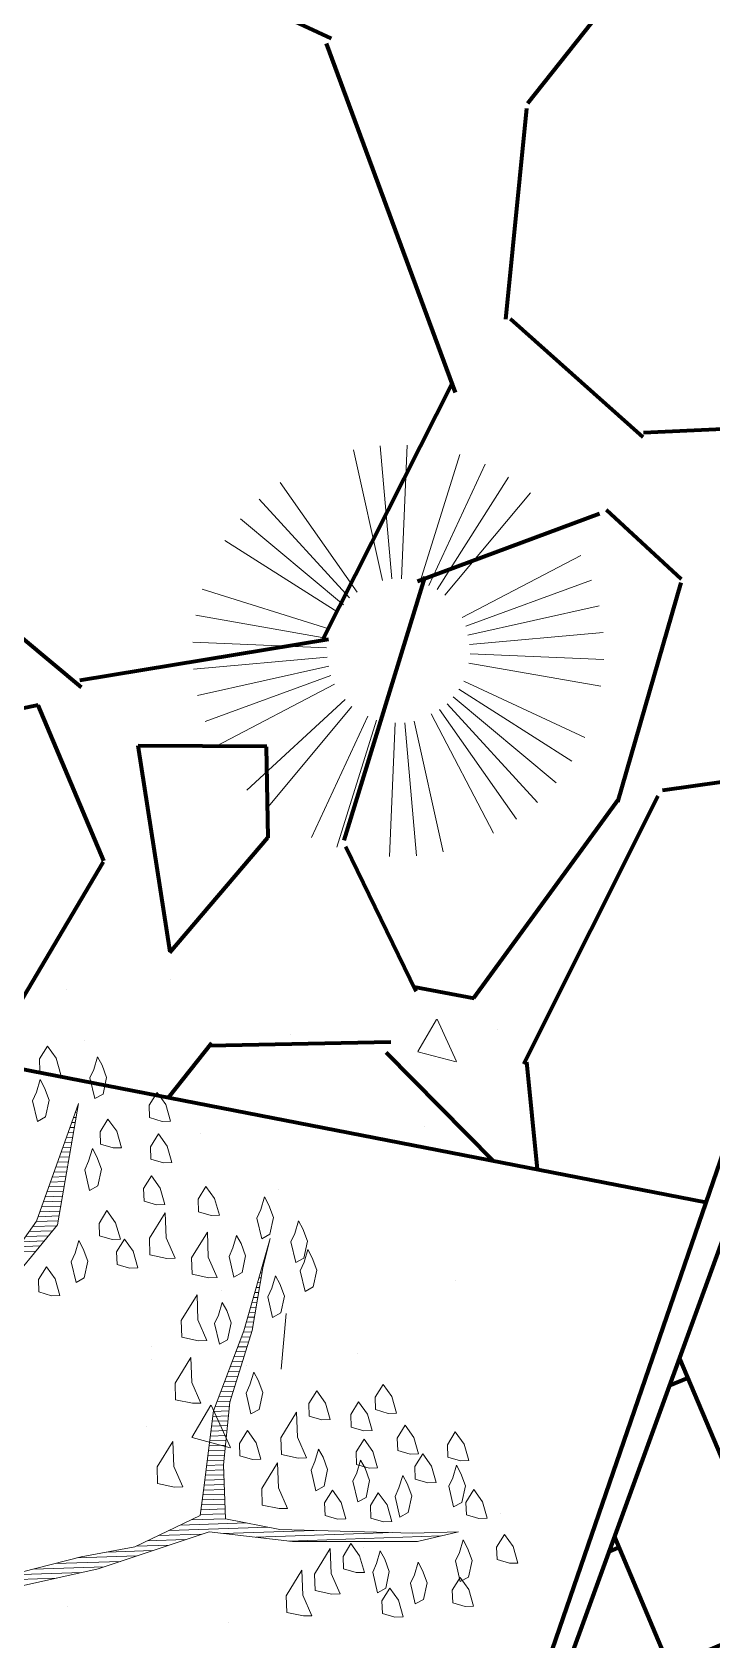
# Model space of a CAD drawing. Header units: millimetres. Extents: x 111 to 1506, y 14 to 566.
# Drawn here: x 217.991 to 218.959, y 95.402 to 97.69 of the extents above; entities that cross this region are included whole.
import ezdxf

# ---------------------------------------------------------------- set-up
doc = ezdxf.new("R2010")
doc.units = ezdxf.units.MM
for name, color, linetype, lineweight in [('ARBOLES', 78, 'Continuous', 5), ('G', 254, 'Continuous', 5), ('GRASS', 56, 'Continuous', 0), ('PALMERAS114', 114, 'Continuous', 5)]:
    doc.layers.add(name, color=color, linetype=linetype, lineweight=lineweight)
doc.styles.add('ATTR', font='romans.shx', dxfattribs={"width": 0.8, "height": 2.52})

# ---------------------------------------------------------------- blocks, each defined once
blk = doc.blocks.new('*X16')
at = {"color": 0}
for p, q in [((18.32999268529428, 17.82), (18.33163245281471, 17.82)), ((18.31820719130847, 17.79), (18.325425672283, 17.79)), ((18.32213568930374, 17.8), (18.3274945991269, 17.8)), ((18.32606418729901, 17.81), (18.32956352597081, 17.81)), ((18.30642169732265, 17.76), (18.31921889175129, 17.76)), ((18.31035019531793, 17.77), (18.32128781859519, 17.77)), ((18.3142786933132, 17.78), (18.3233567454391, 17.78)), ((18.29070770534157, 17.72), (18.31094318437567, 17.72)), ((18.29463620333684, 17.73), (18.31301211121957, 17.73)), ((18.29856470133211, 17.74), (18.31508103806348, 17.74)), ((18.30249319932738, 17.75), (18.31714996490738, 17.75)), ((18.27892221135576, 17.69), (18.30473640384395, 17.69)), ((18.28285070935103, 17.7), (18.30680533068786, 17.7)), ((18.2867792073463, 17.71), (18.30887425753176, 17.71)), ((18.26713671736994, 17.66), (18.29852962331224, 17.66)), ((18.27106521536521, 17.67), (18.30059855015615, 17.67)), ((18.27499371336049, 17.68), (18.30266747700005, 17.68)), ((18.25142272538886, 17.62), (18.29025391593663, 17.62)), ((18.25535122338413, 17.63), (18.29232284278053, 17.63)), ((18.2592797213794, 17.64), (18.29439176962443, 17.64)), ((18.26320821937467, 17.65), (18.29646069646834, 17.65)), ((18.23937556849919, 17.59), (18.28404713540491, 17.59)), ((18.24356572939832, 17.6), (18.28611606224882, 17.6)), ((18.24749422739359, 17.61), (18.28818498909272, 17.61)), ((18.21643482084766, 17.56), (18.26284576520231, 17.56)), ((18.22408173673151, 17.57), (18.27166912968366, 17.57)), ((18.23172865261535, 17.58), (18.28049249416502, 17.58)), ((18.19349407319614, 17.53), (18.23637567175824, 17.53)), ((18.20114098907998, 17.54), (18.24519903623959, 17.54)), ((18.20878790496382, 17.55), (18.25402240072095, 17.55)), ((18.71305367371227, 17.53), (18.71336792766776, 17.53)), ((18.70032663888461, 17.49), (18.70193956986334, 17.49)), ((18.70350839759153, 17.5), (18.70479665931444, 17.5)), ((18.70669015629844, 17.51), (18.70765374876555, 17.51)), ((18.70987191500535, 17.52), (18.71051083821665, 17.52)), ((18.69078136276387, 17.46), (18.69509546603247, 17.46)), ((18.69396312147079, 17.47), (18.69709542864825, 17.47)), ((18.6971448801777, 17.48), (18.69909539126402, 17.48)), ((18.68123608664313, 17.43), (18.68909557818515, 17.43)), ((18.68441784535004, 17.44), (18.69109554080092, 17.44)), ((18.68759960405696, 17.45), (18.69309550341669, 17.45)), ((18.66850905181548, 17.39), (18.68109572772205, 17.39)), ((18.67169081052239, 17.4), (18.68309569033782, 17.4)), ((18.67487256922931, 17.41), (18.6850956529536, 17.41)), ((18.67805432793622, 17.42), (18.68709561556937, 17.42)), ((18.65896377569473, 17.36), (18.67509583987473, 17.36)), ((18.66214553440165, 17.37), (18.6770958024905, 17.37)), ((18.66532729310856, 17.38), (18.67909576510628, 17.38)), ((18.64709475297129, 17.33), (18.66564116706458, 17.33)), ((18.65130520058344, 17.34), (18.66917051285712, 17.34)), ((18.6555156481956, 17.35), (18.67269985864967, 17.35)), ((18.63446341013482, 17.3), (18.65505312968695, 17.3)), ((18.63867385774697, 17.31), (18.65858247547949, 17.31)), ((18.64288430535913, 17.32), (18.66211182127204, 17.32)), ((18.61762161968619, 17.26), (18.64093574651678, 17.26)), ((18.62183206729835, 17.27), (18.64446509230932, 17.27)), ((18.6260425149105, 17.28), (18.64799443810187, 17.28)), ((18.63025296252266, 17.29), (18.65152378389441, 17.29)), ((18.60499027684972, 17.23), (18.63034770913915, 17.23)), ((18.60920072446188, 17.24), (18.63387705493169, 17.24)), ((18.61341117207404, 17.25), (18.63740640072424, 17.25)), ((18.59235893401325, 17.2), (18.62152089560061, 17.2)), ((18.59656938162541, 17.21), (18.62328901755407, 17.21)), ((18.60077982923757, 17.22), (18.62681836334661, 17.22)), ((18.58367800276917, 17.16), (18.61618766195855, 17.16)), ((18.58525692062373, 17.17), (18.61752097036907, 17.17)), ((18.58683583847829, 17.18), (18.61885427877958, 17.18)), ((18.58841475633285, 17.19), (18.6201875871901, 17.19)), ((18.5789412492055, 17.13), (18.612187736727, 17.13)), ((18.58052016706006, 17.14), (18.61352104513752, 17.14)), ((18.58209908491462, 17.15), (18.61485435354803, 17.15)), ((18.57420449564182, 17.1), (18.60818781149545, 17.1)), ((18.57578341349638, 17.11), (18.60952111990597, 17.11)), ((18.57736233135094, 17.12), (18.61085442831648, 17.12)), ((18.56946774207815, 17.07), (18.60558236418312, 17.07)), ((18.57104665993271, 17.08), (18.60558236418312, 17.08)), ((18.57262557778726, 17.09), (18.60685450308493, 17.09)), ((18.56315207065991, 17.03), (18.60558236418312, 17.03)), ((18.56473098851447, 17.04), (18.60558236418312, 17.04)), ((18.56630990636903, 17.05), (18.60558236418312, 17.05)), ((18.56788882422359, 17.06), (18.60558236418312, 17.06)), ((18.55815712640963, 17), (18.60558236418312, 17)), ((18.55982376192278, 17.01), (18.60558236418312, 17.01)), ((18.56149039743592, 17.02), (18.60558236418312, 17.02)), ((18.53533679259967, 16.97), (18.60558236418312, 16.97)), ((18.55482385538334, 16.98), (18.60558236418312, 16.98)), ((18.55649049089649, 16.99), (18.60558236418312, 16.99)), ((18.44390993016429, 16.93), (18.52298962115677, 16.93)), ((18.46676664577314, 16.94), (18.55673899029797, 16.94)), ((18.48962336138198, 16.95), (18.69183885072297, 16.95)), ((18.51248007699083, 16.96), (18.64850632738119, 16.96)), ((18.60085592099862, 16.94), (18.78642755911116, 16.94)), ((18.66752134152443, 16.93), (18.94642456837312, 16.93)), ((18.29951644913967, 16.9), (18.4217415137332, 16.9)), ((18.36076918439811, 16.91), (18.4554908828744, 16.91)), ((18.42105321455544, 16.92), (18.48924025201559, 16.92)), ((18.73418676205022, 16.92), (19.04487621135635, 16.92)), ((18.16451897257491, 16.87), (18.30856710266546, 16.87)), ((18.20951813142982, 16.88), (18.35424277545083, 16.88)), ((18.25451729028475, 16.89), (18.38799214459202, 16.89)), ((18.13916127724537, 16.86), (18.25606808400137, 16.86))]:
    blk.add_line(p, q, dxfattribs=at)
blk = doc.blocks.new('E1E')
at = {"layer": 'ARBOLES', "ltscale": 0.2}
for p, q in [((95.38248794909184, 57.89886420645968), (95.38248794909184, 57.89886420645968)), ((95.11687333372782, 57.82003681935684), (95.11687333372782, 57.82003681935684)), ((94.95159914341154, 57.61486037035097), (94.95159914341154, 57.61486037035097)), ((95.29419891004059, 57.55098130057233), (95.22696117531875, 57.54252810739153)), ((95.28536343615377, 57.48766053579043), (95.2945562626765, 57.5507852504566)), ((95.37292328732354, 57.56222355647473), (95.37292328732354, 57.56222355647473)), ((95.28474799400571, 57.48717981696124), (95.22670305602176, 57.54185128136479)), ((94.7551524150852, 57.47236613730438), (94.7551524150852, 57.47236613730438)), ((95.40959679664995, 57.45291798234853), (95.40959679664995, 57.45291798234853)), ((95.41629587223343, 57.43322060120914), (95.41629587223343, 57.43322060120914)), ((95.2247004736193, 57.29347188602621), (95.19688712209057, 57.38502625355925)), ((95.25430758284556, 57.40231490365856), (95.25430758284556, 57.40231490365856)), ((95.08511224783722, 57.3110035342675), (95.08511224783722, 57.3110035342675)), ((95.34151802074864, 57.2982913750256), (95.34151802074864, 57.2982913750256)), ((94.97762082038861, 57.13258371199407), (94.97762082038861, 57.13258371199407)), ((95.3165085321854, 57.10241091258347), (95.3165085321854, 57.10241091258347)), ((95.47677598814896, 57.06253247834825), (95.47677598814896, 57.06253247834825)), ((95.59756797434437, 57.04047811214336), (95.59756797434437, 57.04047811214336)), ((95.72100627175215, 56.98998932925251), (95.72100627175215, 56.98998932925251)), ((95.78120526100716, 56.92077114344174), (95.78120526100716, 56.92077114344174)), ((95.12467127153805, 56.9079893078296), (95.12467127153805, 56.9079893078296)), ((95.39652172293941, 56.8480748811716), (95.39652172293941, 56.8480748811716)), ((95.62382643929848, 56.83793807418378), (95.62382643929848, 56.83793807418378)), ((95.17443375499468, 56.72968081671871), (95.11638881701086, 56.78435228112225)), ((95.18388514926953, 56.79348528878954), (95.11664741454769, 56.78503209560886)), ((95.17504951788014, 56.73016395979565), (95.18424234440286, 56.79328867446184)), ((95.07203717412679, 56.70616043309046), (95.07203717412679, 56.70616043309046))]:
    blk.add_line(p, q, dxfattribs=at)
for points in [[(95.56321503970949, 58.04314782871578), (95.48379453243109, 57.90646477627197), (95.35879658139736, 57.81962986902197), (95.20635973413022, 57.68940196381121), (95.06759245013123, 57.65099159377625), (94.8695781591088, 57.57061183375917), (94.81033115208531, 57.52864244377707), (94.88187445893885, 57.5604998439225), (95.09579280535644, 57.64016779995011), (95.18903253044859, 57.6583052789836), (95.22668288893058, 57.57375251768683), (95.2571177362826, 57.47039938469554), (95.26732919853129, 57.34245362543792), (95.29126010889664, 57.23620436516084), (95.29852550487516, 57.18488370065989), (95.28033707250464, 57.34824588000986), (95.27734112138596, 57.49499201096198), (95.24182548533388, 57.62725750548432), (95.2309523337904, 57.669177984138), (95.31474205562569, 57.76104443064212), (95.39350087360916, 57.81170220248195), (95.49898701368288, 57.88984872787414), (95.61021563175149, 58.0251081723391), (95.67154747635657, 58.18491133174194)], [(95.69303116893656, 57.45407680426767), (95.64470719830491, 57.30006589943665), (95.68967283761386, 57.09407143744356), (95.68012306466007, 57.30804247730502), (95.7154391613182, 57.45626112756422)]]:
    blk.add_lwpolyline(points, dxfattribs=at)
for points in [[(95.00245331056742, 57.76227239330754), (95.03136523993594, 57.76735284389001), (95.04294996562264, 57.74133660964484), (95.03431130620609, 57.69072774913325), (95.01693421767588, 57.72975210050097), (94.98944543659405, 57.75648013873563)], [(94.971406658769, 57.70947920949952), (95.00031858813752, 57.71455966008197), (95.01190331382423, 57.68854342583681), (95.00326465440769, 57.63793456532532), (94.98588756587758, 57.67695891669295), (94.95839878479565, 57.7036869549276)], [(94.85647051543847, 57.70506165157807), (94.87887850782026, 57.70724597487462), (94.8875670520853, 57.68773379919075), (94.88324772237699, 57.66242936893496), (94.86155130413856, 57.6761492900469), (94.84346264146512, 57.69926939700603)], [(94.85291264472193, 57.6255404295354), (94.85362421886526, 57.64144467394389), (94.83263937477017, 57.67106883946443), (94.82252768221831, 57.65877252633133), (94.82760847091848, 57.62986016480015), (94.84280095217028, 57.61324411640229), (94.8550972520003, 57.60313212656551)], [(94.92013662186731, 57.63209339942505), (94.92084819601057, 57.64799764383365), (94.89986335191536, 57.67762180935408), (94.88975165936372, 57.66532549622074), (94.8948324480638, 57.6364131346899), (94.91002492931563, 57.61979708629183), (94.92232122914555, 57.60968509645526)], [(94.94686394395731, 57.65958215297739), (94.9692719363391, 57.66176647627394), (94.97796048060415, 57.64225430059007), (94.97364115089584, 57.61694987033425), (94.95194473265741, 57.63066979144621), (94.93385606998407, 57.65378989840546)], [(94.751695949508, 57.64281937059439), (94.77410394188988, 57.64500369389104), (94.78279248615493, 57.62549151820706), (94.77847315644662, 57.60018708795126), (94.75677673820817, 57.61390700906331), (94.73868807553472, 57.63702711602245)], [(95.29024922566241, 57.64102633792474), (95.3191611550308, 57.64610678850708), (95.33074588071777, 57.6200905542618), (95.32210722130098, 57.56948169375033), (95.30473013277086, 57.60850604511817), (95.27724135168901, 57.6352340833527)], [(94.79585024497685, 57.56116273658363), (94.79656181912009, 57.57706698099211), (94.77557697502485, 57.60669114651254), (94.76546528247324, 57.59439483337944), (94.7705460711733, 57.56548247184825), (94.78573855242512, 57.54886642345053), (94.79803485225516, 57.53875443361385)], [(95.11027371246486, 57.60764750714365), (95.13918564183341, 57.61272795772622), (95.15077036752008, 57.58671172348107), (95.14213170810356, 57.53610286296957), (95.12475461957335, 57.57512721433731), (95.09726583849165, 57.60185525257184)], [(95.0105300503862, 57.58661390082448), (95.03293804276794, 57.58879822412103), (95.04162658703301, 57.56928604843704), (95.0373072573247, 57.54398161818136), (95.01561083908622, 57.55770153929329), (94.99752217641279, 57.58082164625243)], [(94.70911445687142, 57.54592138483603), (94.73152244925319, 57.54810570813269), (94.74021099351823, 57.52859353244871), (94.73589166380992, 57.50328910219291), (94.71419524557147, 57.51700902330509), (94.69610658289801, 57.54012913026421)], [(94.93609056211076, 57.56126055924032), (94.95849855449266, 57.56344488253687), (94.96718709875759, 57.543932706853), (94.96286776904941, 57.51862827659721), (94.94117135081095, 57.53234819770914), (94.92308268813751, 57.55546830466828)], [(95.08359627522331, 57.51003771739606), (95.08430784936665, 57.52594196180466), (95.06332300527143, 57.55556612732497), (95.05321131271982, 57.54326981419175), (95.05829210141987, 57.5143574526608), (95.07348458267157, 57.49774140426285), (95.08578088250162, 57.48762941442628)], [(95.18405151144535, 57.54697556812385), (95.20645950382723, 57.5491598914205), (95.21514804809219, 57.52964771573664), (95.21082871838408, 57.50434328548082), (95.18913230014554, 57.51806320659266), (95.17104363747208, 57.54118331355214)], [(94.93324426553751, 57.49764358160625), (94.93395583968088, 57.51354782601474), (94.91297099558577, 57.54317199153517), (94.90285930303403, 57.53087567840196), (94.90794009173412, 57.50196331687089), (94.9231325729858, 57.48534726847303), (94.93542887281609, 57.47523527863636)], [(95.00986836109126, 57.50058862022051), (95.0105799352347, 57.51649286462889), (94.9895950911395, 57.54611703014955), (94.97948339858787, 57.53382071701621), (94.98456418728784, 57.50490835548525), (94.99975666853963, 57.48829230708728), (95.01205296836969, 57.47818031725061)], [(95.11250820459185, 57.51511816797851), (95.14142013396022, 57.52019861856098), (95.15300485964707, 57.4941823843158), (95.14436620023041, 57.4435735238042), (95.12698911170031, 57.48259787517195), (95.09950033061834, 57.50932591340658)], [(94.78650001141683, 57.49464963166353), (94.80890800379863, 57.49683395496008), (94.81759654806379, 57.47732177927621), (94.81327721835548, 57.4520173490204), (94.79158080011706, 57.46573727013235), (94.77349213744348, 57.4888573770916)], [(94.85448544755405, 57.44698580976629), (94.85519702169736, 57.46289005417491), (94.83421217760215, 57.49251421969534), (94.82410048505044, 57.48021790656212), (94.82918127375049, 57.45130554503105), (94.84437375500231, 57.4346894966332), (94.85667005483235, 57.42457750679664)], [(95.31565316916289, 57.49646453026905), (95.34456509853129, 57.50154498085162), (95.35614982421811, 57.47552874660646), (95.34751116480145, 57.42491988609486), (95.33013407627135, 57.4639442374626), (95.30264529518936, 57.49067227569724)], [(94.89061288805243, 57.47086663204328), (94.91302088043419, 57.47305095533993), (94.92170942469936, 57.45353877965583), (94.91739009499105, 57.42823434940014), (94.89569367675259, 57.44195427051209), (94.87760501407905, 57.46507437747133)], [(94.99325273155287, 57.48539617980139), (95.01566072393479, 57.48758050309781), (95.02434926819984, 57.46806832741395), (95.0200299384914, 57.44276389715825), (94.99833352025296, 57.45648381827021), (94.98024485757949, 57.47960392522945)], [(95.23618277703592, 57.42990251402073), (95.23689435117915, 57.44580675842922), (95.21590950708405, 57.47543092394965), (95.20579781453232, 57.46313461081654), (95.2108786032324, 57.43422224928547), (95.22607108448419, 57.41760620088761), (95.23836738431434, 57.40749421105082)], [(94.93690190595105, 57.43692273125809), (94.9593098983328, 57.43910705455465), (94.96799844259786, 57.41959487887065), (94.96367911288954, 57.39429044861497), (94.94198269465113, 57.4080103697269), (94.9238940319777, 57.43113047668616)], [(95.09955021546685, 57.43920487721133), (95.12195820784865, 57.44138920050788), (95.13064675211369, 57.42187702482389), (95.12632742240535, 57.39657259456821), (95.10463100416693, 57.41029251568015), (95.08654234149358, 57.4334126226393)], [(94.85306229926736, 57.41517732094921), (94.87547029164914, 57.41736164424587), (94.88415883591429, 57.397849468562), (94.87983950620598, 57.37254503830619), (94.85814308796755, 57.38626495941814), (94.840054425294, 57.40938506637739)], [(95.02582230133491, 57.42975578003568), (95.04823029371668, 57.43194010333222), (95.05691883798174, 57.41242792764835), (95.05259950827343, 57.38712349739266), (95.03090309003498, 57.40084341850461), (95.01281442736155, 57.42396352546375)], [(95.6084799881094, 57.41642714955041), (95.63088798049118, 57.41861147284695), (95.63957652475634, 57.3990992971632), (95.63525719504801, 57.3737948669074), (95.61356077680959, 57.38751478801922), (95.59547211413604, 57.4106348949786)], [(94.99838340510149, 57.38636278207484), (95.02079139748324, 57.38854710537139), (95.02947994174829, 57.36903492968751), (95.02516061203998, 57.34373049943171), (95.00346419380156, 57.35745042054378), (94.98537553112808, 57.38057052750303)], [(95.3309454201116, 57.33960640948037), (95.33165699425484, 57.35551065388897), (95.31067215015972, 57.3851348194094), (95.300560457608, 57.37283850627618), (95.30564124630808, 57.34392614474511), (95.32083372755987, 57.32731009634725), (95.33313002739004, 57.31719810651047)], [(95.34608801651487, 57.39311139727788), (95.3749999458834, 57.39819184786032), (95.38658467157013, 57.37217561361517), (95.37794601215359, 57.32156675310367), (95.36056892362335, 57.36059110447131), (95.33308014254152, 57.38731914270593)], [(95.59841818040621, 57.33400980022182), (95.59912975454964, 57.34991404463045), (95.57814491045444, 57.37953821015098), (95.56803321790261, 57.36724189701776), (95.57311400660278, 57.33832953548657), (95.58830648785455, 57.32171348708873), (95.60060278768464, 57.31160149725204)], [(95.2637713278147, 57.26293240339535), (95.26448290195805, 57.27883664780396), (95.24349805786294, 57.30846081332429), (95.23338636531106, 57.29616450019118), (95.23846715401129, 57.2672521386601), (95.25365963526308, 57.25063609026213), (95.26595593509312, 57.2405241004256)], [(95.50228227389236, 57.32237637974986), (95.52469026627425, 57.32456070304628), (95.53337881053932, 57.3050485273623), (95.52905948083107, 57.27974409710672), (95.50736306259255, 57.29346401821867), (95.4892743999191, 57.31658412517781)], [(95.37001892688015, 57.28686213700067), (95.39893085624867, 57.29194258758324), (95.41051558193548, 57.26592635333797), (95.40187692251884, 57.21531749282648), (95.38449983398858, 57.25434184419423), (95.35701105290687, 57.28106988242886)], [(95.44953920385564, 57.28330311705376), (95.47845113322401, 57.28838356763622), (95.49003585891084, 57.26236733339094), (95.48139719949421, 57.21175847287956), (95.46402011096407, 57.25078282424719), (95.43653132988213, 57.27751086248172)], [(95.54857129179109, 57.28843247896445), (95.57097928417288, 57.290616802261), (95.57966782843792, 57.27110462657724), (95.5753484987296, 57.24580019632144), (95.55365208049116, 57.25952011743338), (95.53556341781763, 57.28264022439264)], [(95.22911692045128, 57.20073903374014), (95.22982849459473, 57.21664327814862), (95.20884365049952, 57.24626744366904), (95.19873195794779, 57.23397113053583), (95.20381274664796, 57.20505876900488), (95.21900522789969, 57.18844272060691), (95.23130152772973, 57.17833073077024)], [(95.35126857491188, 57.22395696335597), (95.3519801490551, 57.23986120776446), (95.33099530496, 57.269485373285), (95.32088361240841, 57.2571890601519), (95.3259644011085, 57.22827669862072), (95.34115688236027, 57.21166065022275), (95.35345318219031, 57.20154866038619)], [(95.6361184237368, 57.17933600272958), (95.63682999788004, 57.19524024713819), (95.6158451537848, 57.22486441265885), (95.6057334612332, 57.21256809952574), (95.61081424993328, 57.18365573799456), (95.62600673118496, 57.16703968959648), (95.63830303101513, 57.15692769975992)], [(95.26239806437664, 57.1610028783829), (95.26310963851999, 57.1769071227914), (95.24212479442478, 57.20653128831206), (95.23201310187305, 57.19423497517873), (95.23709389057312, 57.16532261364777), (95.25228637182491, 57.14870656524969), (95.26458267165495, 57.13859457541314)], [(95.33180664880041, 57.14514754530277), (95.33251822294363, 57.16105178971115), (95.3115333788484, 57.19067595523181), (95.30142168629679, 57.1783796420986), (95.30650247499685, 57.14946728056752), (95.32169495624868, 57.13285123216968), (95.33399125607859, 57.122739242333)], [(95.50019743631098, 57.2045426103288), (95.52260542869287, 57.20672693362535), (95.53129397295783, 57.18721475794159), (95.52697464324959, 57.16191032768579), (95.50527822501107, 57.17563024879762), (95.48718956233759, 57.19875035575698)], [(95.40695771121892, 57.1864051312953), (95.4293657036007, 57.18858945459196), (95.43805424786574, 57.16907727890809), (95.43373491815753, 57.14377284865229), (95.41203849991908, 57.15749276976423), (95.39394983724551, 57.18061287672348)], [(95.5161513765545, 57.13370977014408), (95.5385593689363, 57.13589409344063), (95.54724791320149, 57.11638191775675), (95.54292858349315, 57.09107748750096), (95.52123216525473, 57.10479740861289), (95.50314350258115, 57.12791751557215)], [(95.60578334608162, 57.14244706333015), (95.6281913384634, 57.14463138662681), (95.63687988272856, 57.12511921094293), (95.63256055302023, 57.09981478068714), (95.61086413478179, 57.11353470179908), (95.59277547210823, 57.13665480875834)], [(95.76340075174576, 57.10352053461921), (95.76411232588913, 57.1194247790276), (95.74312748179399, 57.14904894454814), (95.7330157892424, 57.13675263141504), (95.73809657794249, 57.10784026988396), (95.75328905919416, 57.09122422148599), (95.7655853590242, 57.08111223164934)], [(95.54511319077156, 57.06866918453106), (95.56752118315323, 57.07085350782761), (95.5762097274184, 57.05134133214385), (95.57189039771008, 57.02603690188805), (95.55019397947164, 57.03975682299999), (95.53210531679808, 57.06287692995935)], [(95.68682654104057, 57.03045445980937), (95.68753811518393, 57.04635870421798), (95.66655327108884, 57.07598286973852), (95.65644157853708, 57.0636865566053), (95.66152236723715, 57.03477419507412), (95.67671484848884, 57.01815814667627), (95.689011148319, 57.00804615683971)], [(95.74896972948584, 57.06591979123031), (95.77137772186771, 57.06810411452675), (95.78006626613266, 57.04859193884288), (95.77574693642444, 57.02328750858718), (95.7540505181859, 57.03700742969914), (95.73596185551258, 57.06012753665828)]]:
    blk.add_lwpolyline(points, close=True, dxfattribs=at)
at = {"layer": 'ARBOLES', "ltscale": 0.2, "xscale": 0.8372139817761642, "yscale": 0.8372139817761642, "zscale": 0.8372139817761642, "rotation": 204.0028523145856}
blk.add_blockref('*X16', (103.6395475192941, 76.97354757922794), dxfattribs=at)
blk = doc.blocks.new('EVG7')
for p, q in [((-6.586590329221563, 19.09794484514191), (-16.70759032922166, 56.8689448451421)), ((-3.910590329221633, 19.66994484514202), (-9.009590329221794, 58.39994484514204)), ((1.554409670778511, 19.66994484514202), (6.653409670778216, 58.39994484514204)), ((4.230409670778442, 19.09794484514191), (14.35040967077833, 56.8689448451421)), ((-9.208590329221863, 18.30094484514211), (-24.13959032922145, 54.34594484514218)), ((6.852409670778285, 18.30094484514211), (21.78240967077858, 54.34594484514218)), ((-11.61659032922176, 16.99194484514214), (-31.17859032922212, 50.87494484514218)), ((9.259409670778437, 16.99194484514214), (28.82140967077788, 50.87494484514218)), ((-13.81759032922133, 15.38494484514217), (-37.70359032922176, 46.51394484514208)), ((-16.00159032922198, 13.73594484514206), (-43.60459032922159, 41.3399448451421)), ((-17.84059032922147, 11.69894484514202), (-48.77959032922178, 35.43894484514203)), ((15.48440967077835, 11.69894484514202), (46.42340967077821, 35.43894484514203)), ((17.04340967077809, 9.432944845141945), (50.78340967077832, 28.91294484514197)), ((-20.59459032922183, 6.955944845142084), (-56.61059032922145, 21.87394484514198)), ((18.23840967077825, 6.955944845142084), (54.25440967077879, 21.87394484514198)), ((-21.61059032922145, 4.387944845142101), (-59.13359032922205, 14.44194484514219)), ((19.80340967077831, 1.675944845142112), (58.30840967077842, 6.744944845142072)), ((-22.18659032922193, -1.087055154858035), (-61.1785903292221, -1.087055154858035)), ((-22.15959032922189, -3.849055154857752), (-60.66459032922153, -8.918055154857711)), ((19.80340967077831, -3.849055154857752), (58.30840967077842, -8.918055154857711)), ((19.83040967077835, -1.087055154858035), (58.82140967077788, -1.087055154858035)), ((-20.59459032922183, -9.129055154857724), (-56.61059032922145, -24.04805515485782)), ((19.25440967077878, -6.562055154857943), (56.77740967077847, -16.61605515485803)), ((-19.39959032922167, -11.60705515485801), (-53.13959032922145, -31.08705515485804)), ((-17.84059032922147, -13.87205515485812), (-48.77959032922178, -37.6120551548579)), ((15.48440967077835, -13.87205515485812), (46.42340967077821, -37.6120551548579)), ((-13.81759032922133, -17.55905515485778), (-37.70359032922176, -48.68805515485769)), ((11.46140967077821, -17.55905515485778), (35.34740967077863, -48.68805515485769)), ((13.64440967077866, -15.9100551548579), (41.24840967077801, -43.51305515485774)), ((-11.61659032922176, -19.16605515485798), (-31.17859032922212, -53.04805515485781)), ((-9.208590329221863, -20.47405515485775), (-24.13959032922145, -56.51905515485782)), ((-6.586590329221563, -21.271055154858), (-16.70759032922166, -59.04205515485796)), ((-3.910590329221633, -21.84305515485767), (-9.009590329221794, -60.57305515485768)), ((-1.178590329222117, -22.12405515485784), (-1.178590329222117, -61.08705515485803)), ((4.230409670778442, -21.271055154858), (14.35040967077833, -59.04205515485796)), ((6.852409670778285, -20.47405515485775), (21.78240967077858, -56.51905515485782)), ((9.259409670778437, -19.16605515485798), (28.82140967077788, -53.04805515485781))]:
    blk.add_line(p, q)
at = {"style": 'ATTR', "width": 0.8, "flags": 9}
blk.add_attdef('ESTCODE', (0, 0), '', height=0.7, dxfattribs=at)

msp = doc.modelspace()

# ---------------------------------------------------------------- hatches: boundary and pattern name
at = {"lineweight": 100, "ltscale": 1000}
h = msp.add_hatch(dxfattribs=at)
h.set_pattern_fill('AR-HBONE', color=256, scale=0.04599999999999999, angle=-22.08522832086834, style=0)
h.set_pattern_definition([(22.91477167913166, (794.3808630364649, 1592.553761457652), (0.097837146278343, 0.2411221532918743), [0.5519999999999998, -0.1839999999999999]), (112.9147716791316, (794.550342686265, 1592.625403961166), (0.097837146278343, 0.2411221532918743), [0.5519999999999999, -0.184])])
edge = h.paths.add_edge_path()
edge.add_line((220.8254590021471, 101.1751991451813), (223.0543994905125, 101.4136173338386))
edge.add_line((223.0543994905125, 101.4136173338386), (220.482130886813, 93.44585229569988))
edge.add_line((220.482130886813, 93.44585229569988), (218.211150237045, 93.87620547016405))
edge.add_line((218.211150237045, 93.87620547016405), (220.9387443424485, 101.3702086841976))
at = {"layer": 'G', "lineweight": 100, "ltscale": 1000}
h = msp.add_hatch(dxfattribs=at)
h.set_pattern_fill('AR-HBONE', color=256, scale=0.04599999999999999, angle=-105.0106776086632, style=0)
h.set_pattern_definition([(299.9893223913368, (1759.44181443845, -290.1118291221683), (0.2513361188713814, -0.06739551432158424), [0.5519999999999998, -0.1839999999999999]), (29.98932239133672, (1759.533784740734, -290.2711949387788), (0.2513361188713814, -0.06739551432158424), [0.5519999999999999, -0.184])])
edge = h.paths.add_edge_path()
edge.add_line((245.1438633059407, 88.77242857654932), (288.2379374435708, 78.57046318923713))
edge.add_line((288.2379374435708, 78.57046318923713), (200.715900396214, 95.15597944308513))
edge.add_line((200.715900396214, 95.15597944308513), (201.1054275789212, 97.11775754951773))
edge.add_line((201.1054275789212, 97.11775754951773), (290.1929737870129, 80.23557569570352))
at = {"layer": 'GRASS', "lineweight": 100, "ltscale": 1000, "true_color": 0x261a0d}
h = msp.add_hatch(dxfattribs=at)
h.set_pattern_fill('GRAVEL', color=28, scale=1.7, angle=-112.0852283208683)
h.set_pattern_definition([(115.9275591831317, (793.1624975286021, 1580.354749759642), (-9.063970477445864, 18.35468439347277), [0.2287111999999999, -22.64244968002528]), (72.8845124071316, (793.0624969401226, 1580.56044099014), (-6.094838201485775, -19.54233730385667), [0.3924755999999997, -38.85507209409096]), (20.42521875713165, (793.1780019527233, 1580.935535101083), (-23.71965007661784, -8.721708562133985), [0.2767395999999996, -27.39725541336946]), (155.1884606851316, (793.0334643801042, 1581.709681657041), (30.86609512533933, -14.35876637157613), [0.3574045999999995, -35.38304867076923]), (180.7484258571317, (792.7090507937168, 1581.859661072186), (22.09903787548946, 0.2062158521636182), [0.3504634999999995, -34.69593431775004]), (245.1884606851316, (792.3586167147358, 1581.855083268265), (14.35876637157613, 30.86609512533933), [0.3574045999999996, -35.38304867076924]), (285.6090121458317, (792.2086372995908, 1581.530669681878), (-7.443358276317301, 26.87017710344271), [0.4726492999999999, -46.79224253315719]), (320.1701000540316, (792.3358135654315, 1581.075451934632), (30.18157129471496, -25.08869773786675), [0.4462295999999997, -44.17674654458273]), (9.344337294131659, (792.678495432352, 1580.789637067833), (25.59182681762635, 4.292831249492636), [0.358615, -35.5029242865393]), (63.15112998813171, (793.032352130486, 1580.847864528584), (-8.606190085402462, -16.68872350462789), [0.4094144, -20.06129638394691]), (110.3122094771315, (793.2172594350519, 1581.213144268945), (-9.657796932637883, 25.93408873293846), [0.5294615999999999, -52.41673750815132]), (26.72884651313167, (792.3849283534911, 1580.156562530192), (13.92580708083157, 7.191793736437567), [0.1807116999999998, -17.89053618164897]), (59.38400606913165, (792.5463308108626, 1580.237841351261), (-11.45980388463115, -19.20007538854451), [0.3438028999999997, -34.03656940746687]), (112.9147716791316, (792.7214237448466, 1580.533718799656), (-1.575263513412269, 0.6391751429081425), [0.2404157, -2.163747356034269]), (91.11336219313161, (792.9551976264595, 1580.567286228446), (-0.04534868771620765, -9.154667852878214), [0.1294685999999998, -12.81734567996862]), (179.7161811651316, (792.9526819810609, 1580.696729928673), (5.36496568314527, -0.3422619153127439), [0.1830950999999999, -8.971685072128647]), (278.8785282112316, (792.7695886240031, 1580.697636902426), (1.233001598100129, -6.004140826053566), [0.2973793, -9.615238921237006]), (49.4798228561317, (792.8154860687741, 1580.403821612553), (-2.853613799228716, -2.511351883916598), [0.2150346999999999, -5.160837322286275]), (264.3043120131317, (793.3234035639475, 1581.610382766451), (-1.665960888844636, -17.67016056284828), [0.3012399999999996, -29.82283674933795]), (318.2609476210316, (793.2935069653239, 1581.310629212026), (-14.77119807590796, 13.33198062564363), [0.2527236999999999, -25.01959317044229]), (181.1133621931316, (793.1305387714568, 1580.275986583972), (9.154667852878212, -0.04534868771621606), [0.2589354999999999, -12.68787877996863]), (231.5252313451316, (792.8716513710043, 1580.270955293174), (11.11754196931903, 13.83510970539912), [0.3012399999999996, -29.82283674933727]), (227.3587264591317, (792.3467401856319, 1582.006671355054), (6.346402741365738, 6.597967281245549), [0.2904959999999997, -14.23431036703974]), (182.6899122481317, (792.149956351962, 1581.792979701484), (20.52377436207706, 0.8453909950718471), [0.2434025999999999, -24.09689320756919]), (314.7161811655316, (791.5488835066152, 1580.899409091745), (6.597967281245471, -6.346402741365628), [0.2589354999999999, -12.68787877996862]), (265.2687963154316, (791.7310698899183, 1580.715408760934), (2.00822280415695, 23.03512624599356), [0.2849726999999996, -28.21222014420798]), (317.3587264595316, (791.8620793266402, 1581.671288213318), (-6.597967281245432, 6.346402741365659), [0.1452479999999997, -14.37955836703973]), (349.2247041531316, (791.5872340151897, 1580.99392490255), (6.940229196557683, -0.9814370582204304), [0.08668299999999995, -8.581650173107754]), (53.87852821113169, (791.6723889422893, 1580.977718780539), (-3.492788942136906, -4.086615397328875), [0.3504634999999999, -6.658816063550089]), (73.92377763613156, (791.8789871465416, 1581.260812726076), (-4.816487915669533, -16.391810277032), [0.3247849999999997, -32.15366939672273]), (191.6048392051316, (792.6278149077963, 1580.755162665288), (3.789702169732906, 0.2969132275959935), [0.2451773999999997, -5.884259768288793]), (241.0719982661315, (792.3876492747542, 1580.705842601365), (-14.01650445626399, -25.501129442194), [0.4280497999999999, -42.3768564608481]), (308.8601675800316, (792.1805975836246, 1580.331201977299), (-8.470144022253866, 10.77528005400675), [0.1750251999999999, -17.32754603967789]), (337.9147716791317, (792.2904125426865, 1580.194913038766), (2.21443865632056, 0.9360883705041902), [0.102, -1.598]), (8.171208843131655, (791.9390285548021, 1581.273142742057), (-13.58354516551939, -1.826828053292215), [0.2361708, -23.38098398206466]), (295.9275591833316, (792.1728024364153, 1581.306710170847), (9.063970477445858, -18.35468439347265), [0.4574223999999998, -22.41373848002528]), (247.9147716791316, (792.3728036133742, 1580.895327709851), (0.9360883705041905, -2.21443865632056), [0.4419999999999999, -1.258]), (213.2196181481317, (792.2066180762181, 1580.485759196364), (-17.41859602296829, -11.27840913376679), [0.2687937999999995, -26.61056631143137]), (141.9693757781317, (791.981751591433, 1580.338500702482), (-5.661878910741299, 4.131964085045179), [0.2475233999999999, -12.12866341177684]), (95.56074704313163, (791.7867817052713, 1580.490995763026), (-3.608307418868343, 36.32175818391693), [0.4030104999999996, -39.89810610984092]), (63.34085041913167, (791.7477294988068, 1580.892110366562), (9.884540371218755, 19.83925053145262), [0.4263582999999996, -42.20942479354709])])
h.paths.add_polyline_path([(203.5233448041375, 99.02587777583798), (219.5561224180663, 97.78593882788243), (218.9502956679711, 96.02484585713668)])

# ---------------------------------------------------------------- linework, layer by layer
at = {"lineweight": 100, "ltscale": 1000}
for p, q in [((220.9387443424485, 101.3702086841976), (218.211150237045, 93.87620547016405)), ((218.9502956679711, 96.02484585713668), (203.5233448041375, 99.02587777583798))]:
    msp.add_line(p, q, dxfattribs=at)
msp.add_lwpolyline([(225.7245804368843, 115.7171841147144), (218.211150237045, 93.87620547016405), (203.0705309139184, 96.74536844155568), (204.8392766090442, 105.653313084673), (205.0273162900173, 106.6003384673691), (205.0930628594068, 106.9314583124717), (205.3902482879634, 108.4281750839209), (205.6183834821801, 109.6155174627859), (205.6265516102647, 109.6784463115349), (207.9608138041996, 121.4605373471821), (209.4232826669095, 124.621555771842), (225.5866504727157, 115.7673865160846)], dxfattribs=at)

# ---------------------------------------------------------------- block references
at = {"layer": 'ARBOLES', "color": 0, "xscale": 0.8310831642732954, "yscale": 0.8310831642732954, "zscale": 0.8310831642732954, "rotation": 157.9147716791316}
msp.add_blockref('E1E', (309.5884360412292, 110.2333520943491), dxfattribs=at)
at = {"layer": 'PALMERAS114', "extrusion": (0, 0, -1), "xscale": -0.004880888891868356, "yscale": 0.004880888891718753, "zscale": -0.004880888891868356, "rotation": 294.9205878507973}
msp.add_blockref('EVG7', (-218.5102115811843, 96.81697746059868), dxfattribs=at)

doc.saveas('drawing.dxf')
